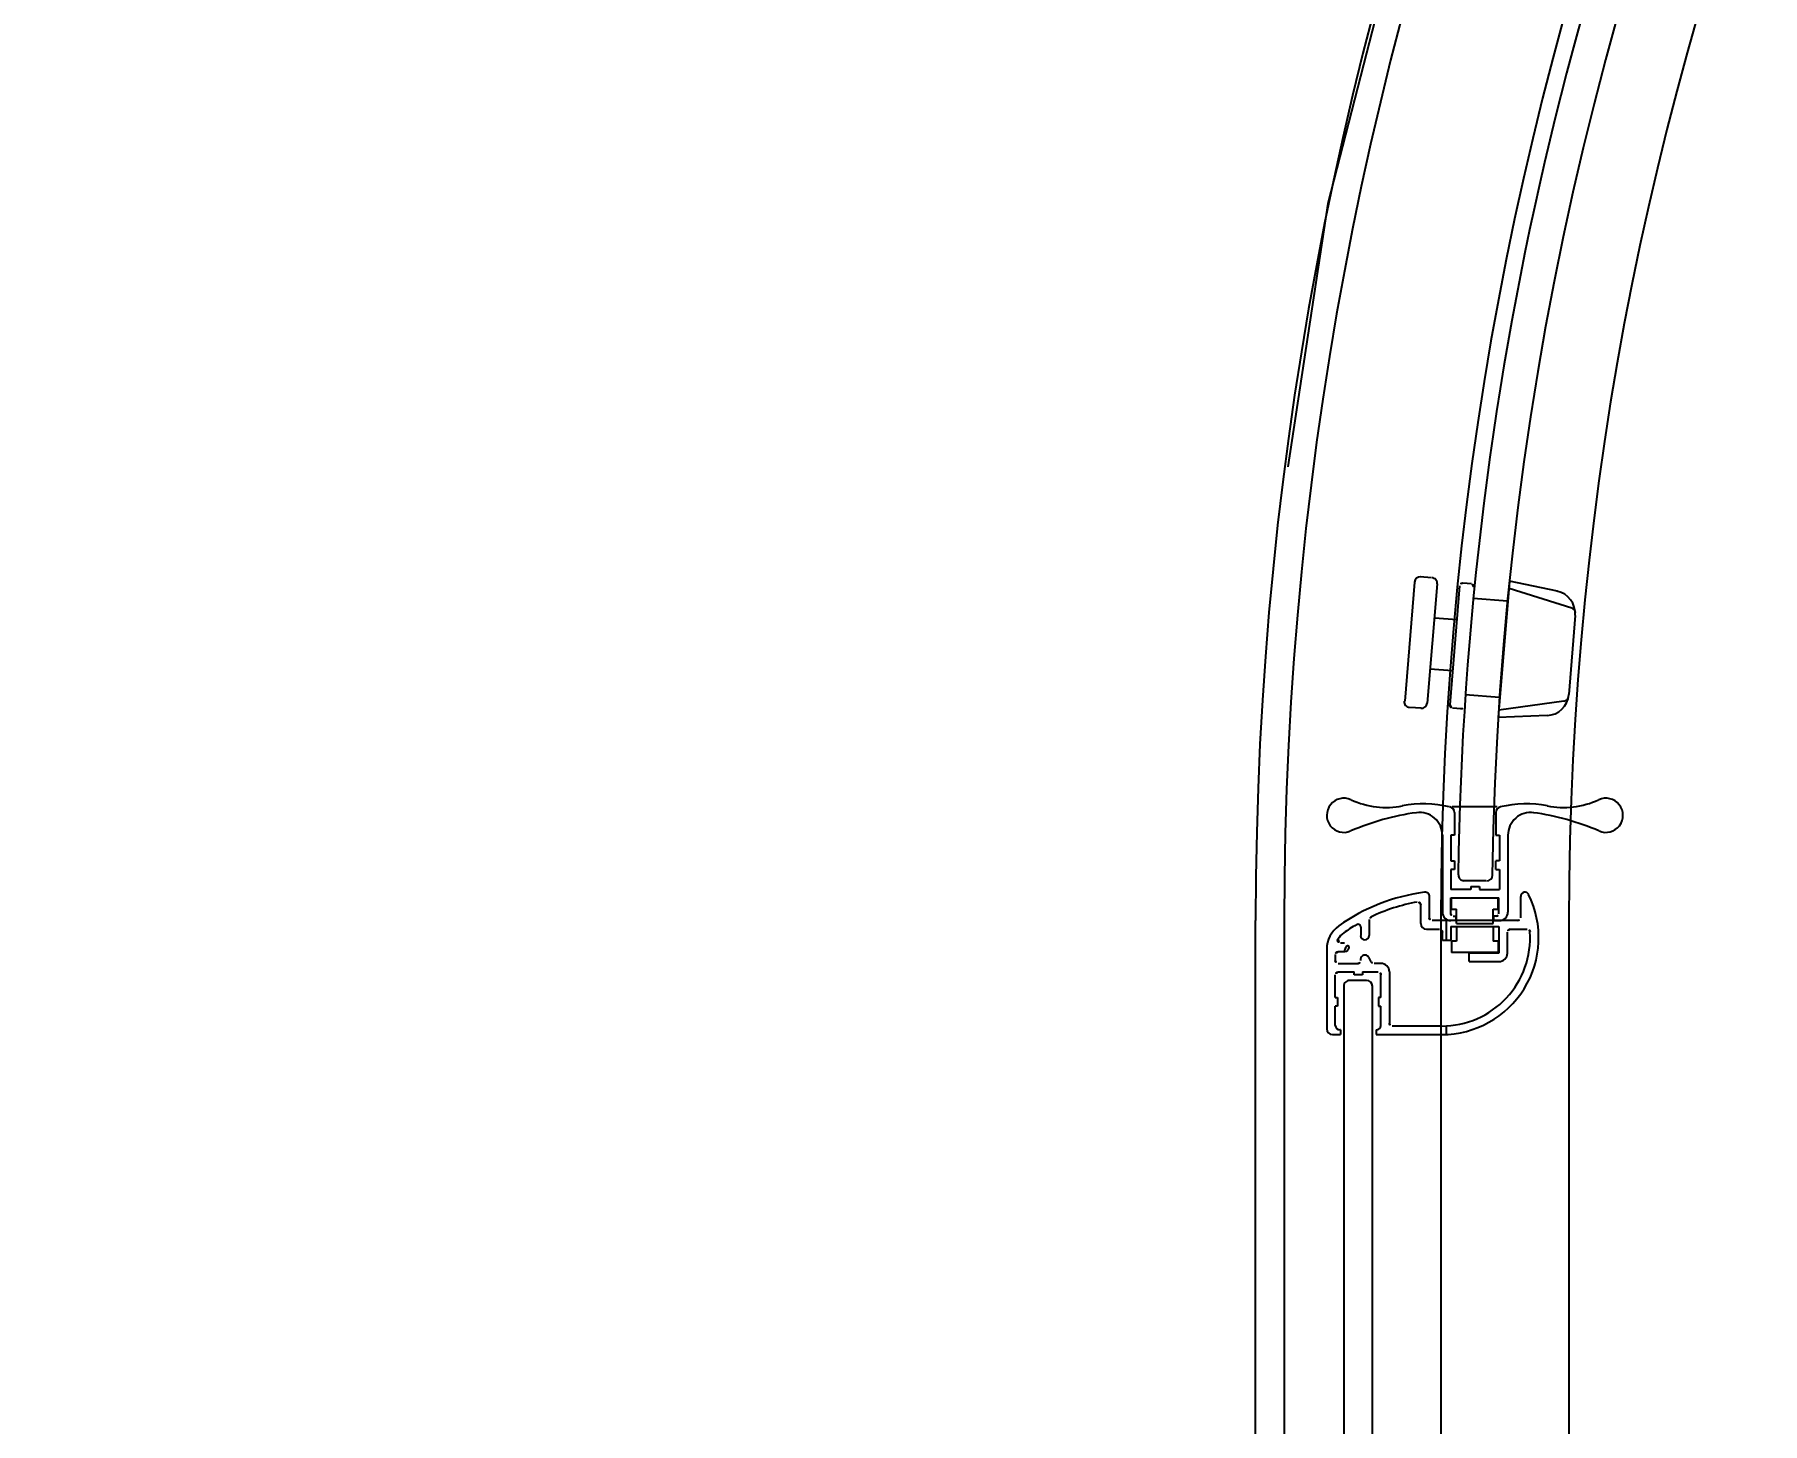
# Model space of a CAD drawing. Header units: metres. Extents: x 503482 to 1007323, y 2781056 to 5562345.
# Drawn here: x 503519.8337 to 503520.0692, y 2781133.3214 to 2781133.5108 of the extents above; entities that cross this region are included whole.
import ezdxf

# ---------------------------------------------------------------- set-up
doc = ezdxf.new("R2010")
doc.units = ezdxf.units.M
doc.header["$LTSCALE"] = 10
doc.header["$MEASUREMENT"] = 0
doc.header["$PDMODE"] = 3
doc.linetypes.add('HIDDEN2', pattern=[0.1875, 0.125, -0.0625])
doc.layers.get('0').update_dxf_attribs({"linetype": 'CONTINUOUS'})
doc.layers.get('DEFPOINTS').update_dxf_attribs({"linetype": 'CONTINUOUS'})
doc.layers.add('01_WALLS', color=7, linetype='CONTINUOUS', lineweight=25)
doc.layers.add('contur', color=2, linetype='HIDDEN2')
doc.layers.add('line', color=250, linetype='CONTINUOUS')
doc.styles.add('AREAL', font='times.ttf')
doc.dimstyles.new('bdc-1-100-A', dxfattribs={"dimtxt": 0.2, "dimasz": 0.1, "dimexe": 0, "dimexo": 0, "dimgap": 0.05, "dimtad": 1, "dimzin": 7, "dimdsep": 46, "dimtxsty": 'AREAL', "dimblk": 'OBLIQUE', "dimcen": 0.001, "dimdle": 0.1, "dimse1": 1, "dimse2": 1, "dimclrd": 15, "dimclre": 8, "dimclrt": 3, "dimadec": 0, "dimazin": 0, "dimtfac": 1, "dimtix": 1, "dimtmove": 2, "dimatfit": 3, "dimldrblk": 'OBLIQUE', "dimfxl": 0.1, "dimtolj": 1, "dimtzin": 0, "dimlwe": 5, "dimarcsym": 0})

# ---------------------------------------------------------------- blocks, each defined once
blk = doc.blocks.new('_Oblique')
at = {"color": 0, "linetype": 'ByBlock', "lineweight": -2}
blk.add_line((-0.5, -0.5), (0.5, 0.5), dxfattribs=at)
blk = doc.blocks.new('*D702')
at = {"layer": '01_WALLS', "color": 15, "linetype": 'Continuous', "lineweight": -2, "ltscale": 0.04, "transparency": 16777216}
blk.add_line((503519.1112062877, 2781134.250168437), (503520.8112062876, 2781134.250168437), dxfattribs=at)
at = {"layer": 'DEFPOINTS', "color": 0, "ltscale": 0.04, "transparency": 16777216}
for p in [(503520.7112062877, 2781134.250168437), (503519.2112062877, 2781133.132032817), (503520.7112062877, 2781133.132032817)]:
    blk.add_point(p, dxfattribs=at)
at = {"layer": '01_WALLS', "color": 15, "lineweight": -2, "ltscale": 0.04, "transparency": 16777216, "xscale": 0.1, "yscale": 0.1, "zscale": 0.1, "rotation": 180}
blk.add_blockref('_Oblique', (503519.2112062877, 2781134.250168437), dxfattribs=at)
at = {"layer": '01_WALLS', "color": 15, "lineweight": -2, "ltscale": 0.04, "transparency": 16777216, "xscale": 0.1, "yscale": 0.1, "zscale": 0.1}
blk.add_blockref('_Oblique', (503520.7112062877, 2781134.250168437), dxfattribs=at)
at = {"layer": '01_WALLS', "color": 3, "lineweight": 5, "ltscale": 0.04, "transparency": 16777216, "insert": (503519.9612062877, 2781134.402187182), "char_height": 0.2, "attachment_point": 5, "style": 'AREAL'}
blk.add_mtext('\\A1;1.50', dxfattribs=at)
blk = doc.blocks.new('FFGGGFDD')
at = {"layer": 'contur'}
blk.add_lwpolyline([(-4243.888316758852, 2006.922045410734), (-4268.763316758859, 2006.922145410731, -0.9999999999999998), (-4268.763316758859, 2006.772145410734), (-4271.388316758852, 2006.772145410734), (-4271.388316758852, 2096.922145410731), (-4181.237316758859, 2096.922145410734), (-4181.237316758859, 2094.297145417765, -1.000000046876925), (-4181.387316758859, 2094.297145410732), (-4181.38821675886, 2069.422145410734, -0.4142135623730951)], format="xyb", close=True, dxfattribs=at)
at = {"layer": 'line', "linetype": 'Continuous'}
for p, q in [((-4181.387316758852, 2095.572145410731), (-4181.387316758852, 2069.422145410731)), ((-4184.637316758852, 2069.422145410731), (-4184.637316758852, 2093.622145410731)), ((-4181.887316758859, 2069.422145410731), (-4181.887316758859, 2093.622145410731)), ((-4183.437316758853, 2092.472145410731), (-4183.437316758853, 2070.572145410732)), ((-4182.93731675886, 2070.572145410731), (-4182.93731675886, 2092.472145410731)), ((-4186.887316758852, 2069.422145410731), (-4186.887316758852, 2084.422145410731)), ((-4184.737316758852, 2071.420145410732), (-4184.737316758852, 2071.270145410734)), ((-4183.50731675886, 2071.422145410731), (-4184.657316758852, 2071.422145410731)), ((-4184.657316758852, 2071.272145410735), (-4183.787316758851, 2071.272145410734)), ((-4183.737316758852, 2070.322145410732), (-4183.737316758852, 2071.222145410731)), ((-4183.587316758852, 2071.262145410731), (-4183.587316758852, 2070.922145410731)), ((-4183.50731675886, 2071.342145410732), (-4183.50731675886, 2071.422145410731)), ((-4182.877316758852, 2071.34214541073), (-4182.877316758852, 2071.422145410731)), ((-4182.737316758852, 2071.422145410731), (-4182.877316758852, 2071.422145410731)), ((-4182.877316758852, 2071.34214541073), (-4182.867316758851, 2071.342145410732)), ((-4182.787316758859, 2071.262145410734), (-4182.787316758859, 2070.922145410731)), ((-4182.637316758852, 2069.922145410732), (-4182.637316758852, 2071.322145410732)), ((-4183.547316758852, 2070.922145410731), (-4183.587316758852, 2070.922145410731)), ((-4183.547316758852, 2070.772145410731), (-4183.547316758852, 2070.922145410731)), ((-4182.82731675886, 2070.772145410731), (-4182.82731675886, 2070.922145410731)), ((-4182.82731675886, 2070.922145410731), (-4182.787316758859, 2070.922145410731)), ((-4183.587316758852, 2070.772145410731), (-4183.587316758852, 2070.372145410731)), ((-4183.587316758852, 2070.772145410731), (-4183.547316758852, 2070.772145410731)), ((-4182.787316758859, 2070.772145410734), (-4182.82731675886, 2070.772145410731)), ((-4182.787316758859, 2070.772145410734), (-4182.787316758859, 2070.372145410731)), ((-4183.267316758853, 2070.322145410732), (-4183.537316758859, 2070.322145410732)), ((-4183.33731675886, 2070.472145410733), (-4183.037316758851, 2070.472145410731)), ((-4183.267316758853, 2070.322145410732), (-4183.267316758853, 2070.372145410731)), ((-4183.267316758853, 2070.372145410731), (-4183.117316758851, 2070.372145410734)), ((-4183.117316758851, 2070.372145410734), (-4183.117316758851, 2070.322145410732)), ((-4182.837316758852, 2070.322145410732), (-4183.117316758851, 2070.322145410732)), ((-4185.807316758852, 2069.992145410733), (-4185.807316758852, 2069.622145410734)), ((-4185.137316758852, 2070.142145410733), (-4185.657316758852, 2070.142145410734)), ((-4185.657316758852, 2069.992145410733), (-4185.137316758852, 2069.992145410731)), ((-4185.657316758852, 2069.522145410734), (-4185.657316758852, 2069.992145410733)), ((-4185.647316758859, 2069.782145410734), (-4185.647316758859, 2069.982145410734)), ((-4185.647316758859, 2069.982145410734), (-4184.82731675886, 2069.982145410731)), ((-4185.137316758852, 2070.142145410733), (-4185.137316758852, 2069.992145410731)), ((-4184.82731675886, 2069.782145410732), (-4184.82731675886, 2069.982145410731)), ((-4183.587316758852, 2070.172145410734), (-4183.467316758852, 2070.172145410731)), ((-4183.41731675886, 2070.147145410731), (-4183.377316758852, 2070.062145410733)), ((-4183.237316758859, 2070.122145410734), (-4183.237316758859, 2070.100145410733)), ((-4182.837316758852, 2070.172145410731), (-4183.187316758853, 2070.172145410731)), ((-4182.947316758851, 2069.967145410732), (-4182.837316758852, 2069.967145410732)), ((-4182.787316758859, 2070.017145410734), (-4182.787316758859, 2070.122145410734)), ((-4185.647316758859, 2069.782145410734), (-4185.557316758852, 2069.782145410734)), ((-4185.557316758852, 2069.532145410731), (-4185.557316758852, 2069.782145410734)), ((-4184.917316758852, 2069.532145410734), (-4184.917316758852, 2069.782145410736)), ((-4184.917316758852, 2069.782145410736), (-4184.82731675886, 2069.782145410732)), ((-4184.817316758852, 2069.772145410731), (-4184.667316758852, 2069.772145410735)), ((-4184.817316758852, 2069.522145410731), (-4184.817316758852, 2069.772145410731)), ((-4184.737316758852, 2069.772145410731), (-4184.737316758852, 2069.422145410731)), ((-4184.667316758852, 2069.772145410735), (-4184.667316758852, 2069.622145410734)), ((-4183.387316758852, 2069.684145410729), (-4183.387316758852, 2069.403145410733)), ((-4183.237316758859, 2069.536145410732), (-4183.237316758859, 2069.684145410734)), ((-4183.237316758859, 2069.625145410735), (-4183.237316758859, 2069.684145410734)), ((-4182.947316758851, 2069.817145410734), (-4182.877316758852, 2069.817145410734)), ((-4185.85731675886, 2069.572145410732), (-4186.157316758859, 2069.572145410732)), ((-4186.037316758851, 2068.997145410731), (-4186.037316758851, 2069.372145410734)), ((-4185.987316758859, 2069.422145410734), (-4184.487316758852, 2069.422145410734)), ((-4185.56731675744, 2069.422145409901), (-4185.667316757441, 2069.422145409899)), ((-4184.817316758852, 2069.522145410731), (-4185.657316758852, 2069.522145410734)), ((-4185.617316757423, 2069.342145409899), (-4185.56731675744, 2069.342145409899)), ((-4185.56731675744, 2069.422145409901), (-4185.56731675744, 2069.342145409899)), ((-4185.557316758852, 2069.532145410731), (-4184.917316758852, 2069.532145410734)), ((-4185.557316758852, 2069.472145410731), (-4185.557316758852, 2069.222145410731)), ((-4184.917316758852, 2069.472145410734), (-4185.557316758852, 2069.472145410731)), ((-4184.917316758852, 2069.472145410734), (-4184.917316758852, 2069.222145410733)), ((-4184.907316757441, 2069.422145409901), (-4184.81731675744, 2069.422145409899)), ((-4184.907316757441, 2069.422145409901), (-4184.907316757441, 2069.342145409899)), ((-4184.857316757441, 2069.342145409899), (-4184.907316757441, 2069.342145409899)), ((-4184.387316758852, 2069.572145410732), (-4184.617316758851, 2069.572145410732)), ((-4184.43731675886, 2068.997145410731), (-4184.43731675886, 2069.372145410731)), ((-4184.287316758851, 2069.472145410734), (-4184.287316758851, 2069.143145410732)), ((-4185.817316757433, 2067.922145409899), (-4185.817316757433, 2069.272145409901)), ((-4185.657316757441, 2069.302145409899), (-4185.657316757441, 2069.022145409896)), ((-4184.81731675744, 2069.0221454099), (-4185.657316757441, 2069.022145409896)), ((-4185.557316758852, 2069.222145410731), (-4185.647316758859, 2069.222145410731)), ((-4185.647316758859, 2069.222145410731), (-4185.647316758859, 2069.022145410731)), ((-4184.82731675886, 2069.022145410731), (-4185.647316758859, 2069.022145410731)), ((-4184.82731675886, 2069.222145410733), (-4184.917316758852, 2069.222145410733)), ((-4184.82731675886, 2069.222145410733), (-4184.82731675886, 2069.022145410731)), ((-4184.81731675744, 2069.302145409899), (-4184.81731675744, 2069.0221454099)), ((-4184.667316757441, 2067.922145409897), (-4184.667316757441, 2069.272145409901)), ((-4185.667316757441, 2068.522145409899), (-4185.667316757441, 2068.872145409896)), ((-4185.31731675744, 2068.872145409899), (-4185.667316757441, 2068.872145409896)), ((-4185.43731675886, 2068.724145410731), (-4185.037316758851, 2068.720145410731)), ((-4185.31731675744, 2068.822145409898), (-4185.31731675744, 2068.872145409899)), ((-4185.167316757441, 2068.822145409898), (-4185.31731675744, 2068.822145409898)), ((-4185.167316757441, 2068.872145409899), (-4184.81731675744, 2068.872145409896)), ((-4185.167316757441, 2068.822145409898), (-4185.167316757441, 2068.872145409899)), ((-4184.81731675744, 2068.522145409896), (-4184.81731675744, 2068.872145409896)), ((-4185.607316757441, 2068.522145409899), (-4185.667316757441, 2068.522145409899)), ((-4185.607316757441, 2068.522145409899), (-4185.607316757441, 2068.372145409899)), ((-4184.877316757433, 2068.372145409899), (-4184.877316757433, 2068.522145409899)), ((-4184.877316757433, 2068.522145409899), (-4184.81731675744, 2068.522145409896)), ((-4185.667316757441, 2068.372145409899), (-4185.607316757441, 2068.372145409899)), ((-4185.667316757441, 2067.922145409899), (-4185.667316757441, 2068.372145409899)), ((-4184.81731675744, 2068.372145409896), (-4184.877316757433, 2068.372145409899)), ((-4184.81731675744, 2067.922145409899), (-4184.81731675744, 2068.372145409896)), ((-4185.607316757441, 2067.922145409899), (-4185.667316757441, 2067.922145409899)), ((-4185.607316757441, 2067.522145409896), (-4185.607316757441, 2067.922145409899)), ((-4184.877316757433, 2067.522145409895), (-4184.877316757433, 2067.922145409899)), ((-4184.877316757433, 2067.922145409899), (-4184.81731675744, 2067.922145409899)), ((-4185.627316757433, 2067.422145409897), (-4184.837316757441, 2067.422145409897)), ((-4186.797316757433, 2065.566145409893), (-4185.657316757441, 2065.726145409893)), ((-4186.507316757441, 2065.820145409893), (-4185.64731675744, 2065.854145409891)), ((-4185.847316757441, 2063.46214540989), (-4185.64731675744, 2065.854145409891)), ((-4184.997316757441, 2065.700145409895), (-4184.847316757441, 2065.688145409894)), ((-4184.29731675744, 2065.693145409894), (-4184.097316757441, 2065.677145409892)), ((-4186.997316757441, 2064.060145409891), (-4186.88731675744, 2065.453145409893)), ((-4185.66731675886, 2065.505145410734), (-4185.067316758852, 2065.456145410732)), ((-4184.96731675744, 2063.54114540989), (-4184.797316757433, 2065.634145409897)), ((-4184.577316757441, 2063.509145409892), (-4184.39731675744, 2065.602145409893)), ((-4184.177316757441, 2063.47614540989), (-4184.007316757441, 2065.569145409893)), ((-4184.847316757441, 2065.03614540989), (-4184.447316757442, 2065.004145409896)), ((-4186.937316757441, 2063.93414540989), (-4185.837316757441, 2063.59114540989)), ((-4184.927316757441, 2064.139145409892), (-4184.527316757441, 2064.107145409893)), ((-4186.687316757441, 2063.63614540989), (-4185.847316757441, 2063.46214540989)), ((-4185.807316758852, 2063.811145410732), (-4185.207316758851, 2063.762145410731)), ((-4185.177316757441, 2063.50814540989), (-4185.027316757451, 2063.496145409893)), ((-4184.47731675744, 2063.40114540989), (-4184.277316757441, 2063.38414540989))]:
    blk.add_line(p, q, dxfattribs=at)
for centre, radius, start, end in [((-4184.657316758852, 2069.722145410734), 1.7, 90, 206.4950000001675), ((-4184.657316758852, 2069.722145410734), 1.55, 90, 183.8230000000485), ((-4183.787316758851, 2071.222145410733), 0.05, 3.647714553076878e-09, 90), ((-4183.50731675886, 2071.262145410731), 0.08, 90, 180), ((-4182.867316758851, 2071.262145410731), 0.08, 1.315782749502731e-08, 90), ((-4182.737316758852, 2071.322145410728), 0.1, 3.517439033324133e-09, 90), ((-4183.33731675886, 2070.572145410728), 0.1, 180, 270), ((-4183.037316758851, 2070.572145410731), 0.1, 270, 0), ((-4183.587316758852, 2070.322145410732), 0.15, 180, 270), ((-4183.537316758859, 2070.372145410731), 0.05, 180, 270), ((-4182.837316758852, 2070.372145410731), 0.05, 270, 1.328810301478005e-08), ((-4185.657316758852, 2069.992145410729), 0.15, 90, 180), ((-4183.467316758852, 2070.122145410731), 0.05, 29.99999999969418, 90), ((-4183.307316758852, 2070.100145410731), 0.075, 209.9999999996942, 0), ((-4183.187316758853, 2070.122145410731), 0.05, 90, 180), ((-4182.947316758851, 2069.892145410729), 0.075, 90, 270), ((-4183.137316758852, 2069.922145410731), 0.5, 305.1959999996775, 6.513775987637283e-10), ((-4182.837316758852, 2070.122145410731), 0.05, 0, 90), ((-4182.837316758852, 2070.017145410729), 0.05, 270, 0), ((-4186.157316758859, 2069.622145410733), 0.05, 183.8230000000485, 270), ((-4185.85731675886, 2069.622145410731), 0.05, 270, 0), ((-4184.617316758851, 2069.622145410731), 0.05, 180, 270), ((-4183.307316758852, 2069.684145410731), 0.075, 5.713754020835652e-06, 180), ((-4184.807316758852, 2072.29214541073), 3.25, 300.5489999998696, 305.1959999996775), ((-4183.137316758852, 2069.922145410731), 0.35, 305.1959999996775, 328.891000000025), ((-4182.877316758852, 2069.767145410731), 0.05, 328.891000000025, 90), ((-4243.888316758852, 2069.42214541073), 62.0001, 270, 1.883098766390735e-05), ((-4243.888316758852, 2069.42214541073), 59.2501, 270, 1.883098766390735e-05), ((-4243.888316758852, 2069.42214541073), 57, 270, 0), ((-4243.888316758852, 2069.42214541073), 62.5001, 270, 0), ((-4185.987316758859, 2069.372145410731), 0.05, 89.99710000022802, 179.9969999999572), ((-4185.667316757441, 2069.272145409901), 0.1500000000002046, 89.99990000051103, 180), ((-4185.617316757423, 2069.302145409898), 0.0400000000000546, 90, 180), ((-4184.857316757423, 2069.302145409898), 0.0400000000000546, 1.578900216747311e-05, 90), ((-4184.81731675744, 2069.272145409901), 0.1500000000002046, 0, 90), ((-4184.487316758852, 2069.372145410729), 0.05, 4.299092151840606e-09, 90), ((-4184.387316758852, 2069.472145410729), 0.1, 0, 90), ((-4184.807316758852, 2072.29214541073), 3.399999999999999, 277.7230000001367, 305.1959999996775), ((-4184.807316758852, 2072.29214541073), 3.25, 280.2940000003925, 295.477000000193), ((-4183.437316758853, 2069.403145410731), 0.05, 295.477000000193, 3.777990072829623e-09), ((-4183.187316758853, 2069.536145410728), 0.05, 180, 300.5489999998696), ((-4184.237316758859, 2069.143145410731), 0.05, 180, 280.2940000003925), ((-4186.117316758851, 2068.997145410731), 0.075, 206.4950000001675, 359.9969999999573), ((-4185.447316758851, 2068.624145410729), 0.1, 89.31610000039466, 179.2180000000106), ((-4185.047316758852, 2068.620145410731), 0.1, 359.2189999999838, 89.31610000039466), ((-4184.367316758851, 2068.997145410731), 0.075, 180, 277.7230000001367), ((-4243.888316758852, 2069.42214541073), 58.35040000000001, 308.8510000000111, 359.2180000000106), ((-4243.888316758852, 2069.42214541073), 58.9504, 308.850000000266, 359.2189999999838), ((-4187.537316757442, 2067.572145409896), 0.3000000000004093, 66.5871000003637, 294.4930000001203), ((-4185.667316757441, 2071.885145409901), 4.400000000006, 246.5869999997863, 262.2040000002805), ((-4186.21731675744, 2067.922145409897), 0.4000000000005457, 262.2040000002805, 0.0001186760480251008), ((-4184.267316757423, 2067.922145409897), 0.4000000000005457, 180, 277.7959999997195), ((-4184.80731675744, 2071.885145409901), 4.400000000006, 277.7959999997195, 293.4130000002136), ((-4182.937316757441, 2067.572145409896), 0.3000000000004093, 245.5069999998797, 113.4130000002137), ((-4185.707316757442, 2067.522145409893), 0.1000000000001364, 283.174999999564, 0), ((-4184.777316757441, 2067.522145409896), 0.1000000000001364, 179.9990000000296, 256.8260000002724), ((-4186.787316757442, 2065.934145409893), 1.500000000002045, 79.20190000016981, 114.4930000001203), ((-4186.137316757433, 2069.372145409899), 2.000000000002728, 259.2019999995809, 283.1739999997276), ((-4184.337316757441, 2069.372145409899), 2.000000000002728, 256.8260000002724, 280.7980000004191), ((-4183.687316757441, 2065.934145409893), 1.500000000002045, 65.5073999998599, 100.7980000004191), ((-4186.487316757441, 2065.420145409893), 0.4000000000005457, 92.31609999970442, 175.3159999999974), ((-4184.997316757441, 2065.651145409893), 0.0500000000000682, 85.31610000023929, 175.3159999999974), ((-4184.847316757441, 2065.63814540989), 0.0500000000000682, 355.3159999999974, 85.31610000023929), ((-4184.29731675744, 2065.593145409891), 0.1000000000001364, 85.31610000023929, 175.3159999999974), ((-4184.097316757441, 2065.577145409893), 0.1000000000001364, 355.3159999999974, 85.31610000023929), ((-4186.787316757442, 2065.467145409892), 0.1000000000001364, 98.01609999949046, 162.6999999999969), ((-4186.907316757441, 2064.03014540989), 0.1000000000001364, 187.9330000000443, 252.6160000000414), ((-4186.597316757441, 2064.027145409892), 0.4000000000005457, 175.3159999999974, 258.3159999995559), ((-4185.167316757441, 2063.55814540989), 0.0500000000000682, 175.3159999999974, 265.3160000002859), ((-4185.017316757441, 2063.54514540989), 0.0500000000000682, 265.3160000002859, 355.3159999999974), ((-4184.47731675744, 2063.500145409892), 0.1000000000001364, 175.3159999999974, 265.3160000002859), ((-4184.277316757441, 2063.48414540989), 0.1000000000001364, 265.3160000002859, 355.3159999999974)]:
    blk.add_arc(centre, radius, start, end, dxfattribs=at)

msp = doc.modelspace()

# ---------------------------------------------------------------- block references
at = {"layer": 'contur', "linetype": 'ByBlock', "xscale": 0.007764750253176789, "yscale": 0.007764750253176789, "zscale": 0.007764750253176789, "rotation": 180}
msp.add_blockref('FFGGGFDD', (503487.5326968257, 2781149.458531881), dxfattribs=at)

# ---------------------------------------------------------------- dimensions: what is measured, and where the dimension line sits
at = {"layer": '01_WALLS', "lineweight": 5, "ltscale": 0.04}
dim = msp.add_linear_dim(base=(503520.7112062877, 2781134.250168437), p1=(503519.2112062877, 2781133.132032817), p2=(503520.7112062877, 2781133.132032817), dimstyle='bdc-1-100-A', override={"dimfxl": 0.125, "dimfxlon": 1, "dimarcsym": 1}, dxfattribs=at)
dim.commit()
dim.dimension.update_dxf_attribs({"geometry": '*D702', "text_midpoint": (503519.9612062877, 2781134.402187182)})

doc.saveas('drawing.dxf')
